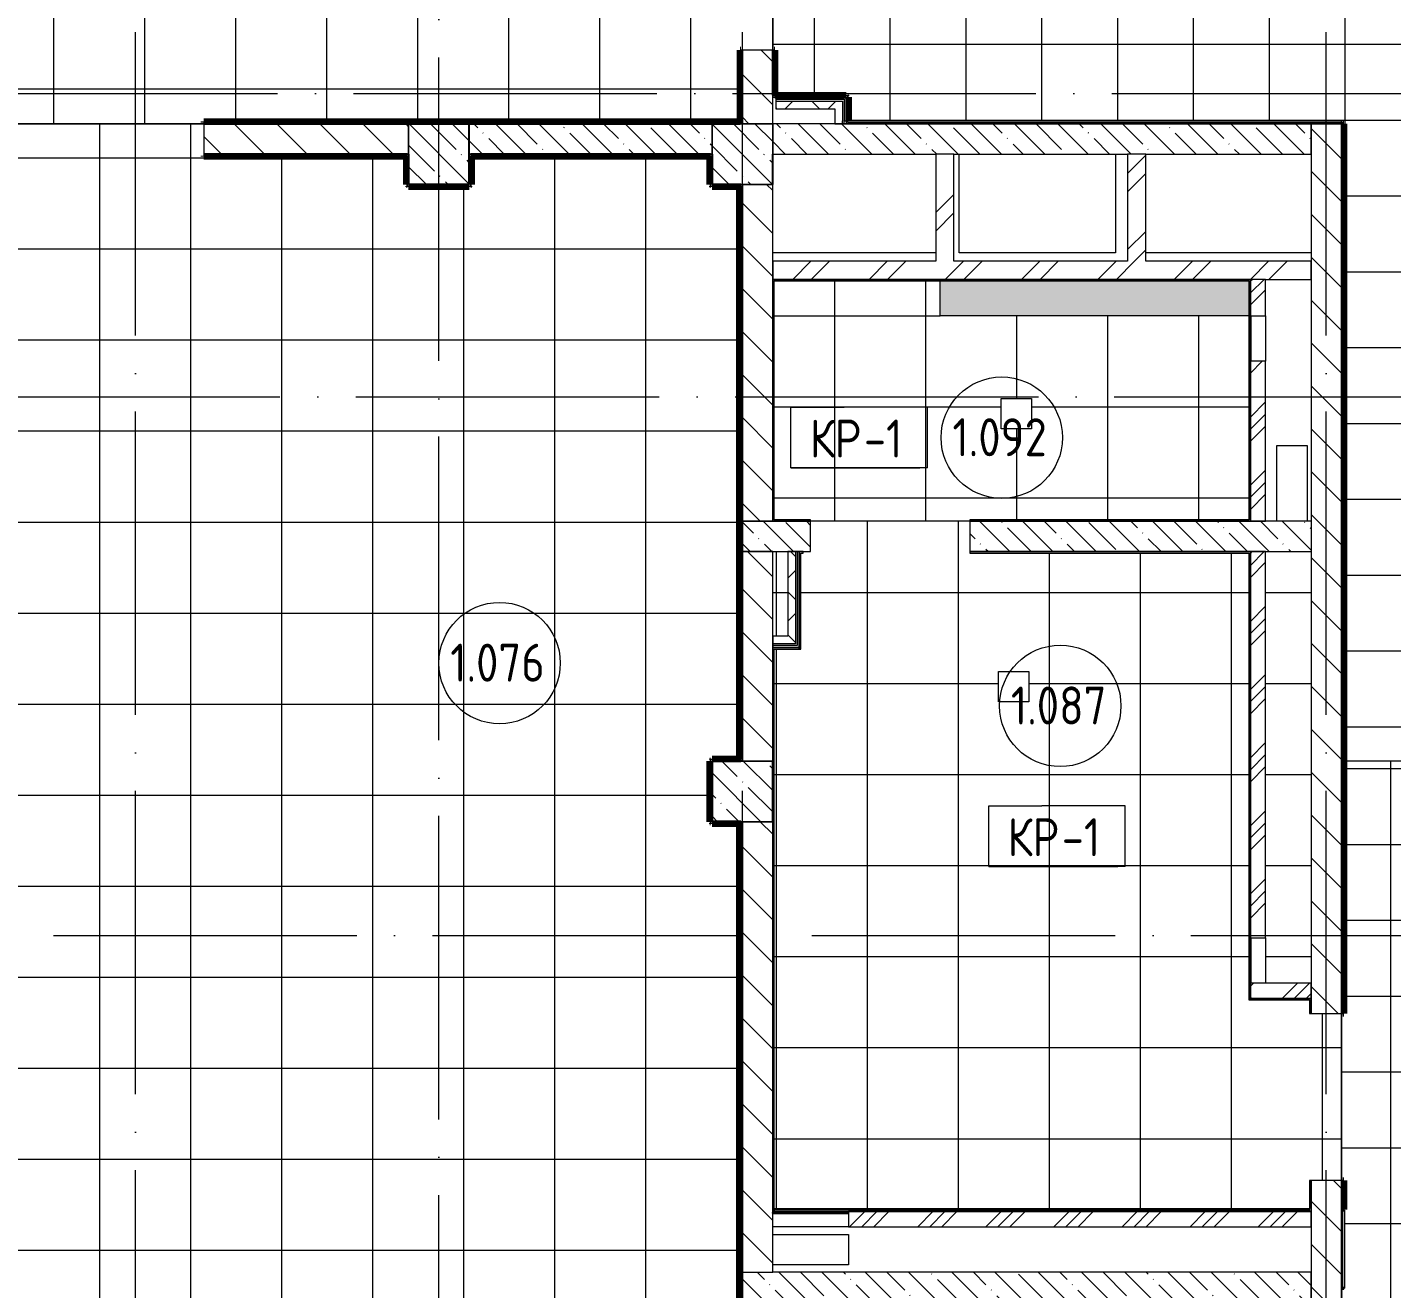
# Model space of a CAD drawing. Header units: millimetres. Extents: x -4370 to 196781, y -4577 to 61202.
# Drawn here: x 131785 to 140781, y 37646 to 45961 of the extents above; entities that cross this region are included whole.
import ezdxf

# ---------------------------------------------------------------- set-up
doc = ezdxf.new("R2010")
doc.units = ezdxf.units.MM
doc.linetypes.add('ADSK_Линия сетки', pattern=[2500, 2000, -250, 0, -250])
for name, color, linetype, lineweight in [('A-AREA-____-IDEN', 2, 'Continuous', 20), ('A-FLOR-____-IDEN', 11, 'Continuous', 20), ('A-FLOR-____-OTLN', 192, 'Continuous', 9), ('A-FLOR-____-PATT', 8, 'Continuous', 9), ('A-GENM-____-MCUT', 13, 'Continuous', 9), ('A-GENM-____-OTLN', 13, 'Continuous', 9), ('A-WALL-____-MCUT', 113, 'Continuous', 9), ('A-WALL-____-PATT', 111, 'Continuous', 9), ('A-WALL-FNSH-MCUT', 113, 'Continuous', 9), ('I-WALL-____-OTLN', 2, 'Continuous', 9), ('S-COLS-____-MCUT', 52, 'Continuous', 9), ('S-COLS-____-OTLN', 52, 'Continuous', 9), ('S-GRID-____-OTLN', 1, 'Continuous', 9)]:
    doc.layers.add(name, color=color, linetype=linetype, lineweight=lineweight)
doc.styles.add('GOST Common_1', font='GOST_Common.ttf', dxfattribs={"width": 0.9, "height": 250})
pattern_1 = [(45, (0, 0), (-224.5064, 224.5064), []), (45, (79.38, 0), (0, 449.0128), []), (45, (-79.38, 0), (0, 449.0128), [])]
pattern_2 = [(45, (0, 0), (-251.4472, 251.4472), []), (45, (0, 381), (-251.4472, 251.4472), [])]
pattern_3 = [(135, (0, 0), (-141.42136, -141.42136), [])]
pattern_4 = [(135, (0, 0), (-142.5612, -142.5612), []), (135, (142.56, 0), (-142.5612, -142.5612), [252.016, -50.403, 3.353, -47.05])]
pattern_5 = [(45, (0, 0), (-141.42136, 141.42136), []), (135, (0, 0), (-141.42136, -141.42136), [])]

# ---------------------------------------------------------------- blocks, each defined once
blk = doc.blocks.new('ASML_АР_Отделка Люка - ВО Отделка люков_Грунтовка 0_Шпатлевка 0_Окраска 0_0-42467640-О_АИ_ПП_0_000_Целиком')
at = {"layer": 'A-GENM-____-MCUT', "color": 130, "lineweight": 25}
for p, q in [((150, 3), (-150, 3)), ((-150, 3), (-150, 0)), ((150, 0), (150, 3)), ((-150, 0), (150, 0))]:
    blk.add_line(p, q, dxfattribs=at)
blk = doc.blocks.new('ASML_АР_Отделка Люка - ВО Отделка люков_Грунтовка 0_Шпатлевка 0_Окраска 0_0-42722003-О_АИ_ПП_0_000_Целиком')
at = {"layer": 'A-GENM-____-MCUT', "color": 130, "lineweight": 25}
for p, q in [((250, 3), (-250, 3)), ((-250, 3), (-250, 0)), ((250, 0), (250, 3)), ((-250, 0), (250, 0))]:
    blk.add_line(p, q, dxfattribs=at)
blk = doc.blocks.new('0083_СОШ675_АР_R22_rvt-1-О_АИ_ПП_0_000_Целиком')
at = {"layer": 'A-FLOR-____-PATT', "lineweight": 5}
blk.add_hatch(color=221, dxfattribs=at).paths.add_polyline_path([(139840, 44060), (139840, 44290), (137805, 44290), (137805, 44060), (139610, 44060)])
at = {"layer": 'A-WALL-____-PATT', "lineweight": 5}
h = blk.add_hatch(dxfattribs=at)
h.set_pattern_fill('FP_4', color=10, style=0, pattern_type=2)
h.set_pattern_definition(pattern_3)
h.paths.add_polyline_path([(136700, 42705), (136700, 44925), (136500, 44925), (136500, 42705)])
h.paths.add_polyline_path([(136500, 45325), (136700, 45325), (136700, 45810), (136500, 45810), (136500, 45559.5)])
h.paths.add_polyline_path([(136500, 48010), (136700, 48010), (136700, 49895), (136500, 49895), (136500, 49024.6)])
h = blk.add_hatch(dxfattribs=at)
h.set_pattern_fill('FP_56', color=252, style=0, pattern_type=2)
h.set_pattern_definition(pattern_5)
h.paths.add_polyline_path([(137109.9, 45425), (137159.9, 45425), (137159.9, 45475), (136720, 45475), (136720, 45425), (137051.9, 45425)])
h = blk.add_hatch(dxfattribs=at)
h.set_pattern_fill('FP_4', color=10, style=0, pattern_type=2)
h.set_pattern_definition(pattern_3)
h.paths.add_polyline_path([(132950, 45125), (134300, 45125), (134300, 45325), (132950, 45325)])
h = blk.add_hatch(dxfattribs=at)
h.set_pattern_fill('FP_3', color=10, style=0, pattern_type=2)
h.set_pattern_definition(pattern_4)
h.paths.add_polyline_path([(140250, 45125), (140250, 45325), (136700, 45325), (136700, 45125), (139846.2, 45125)])
h.paths.add_polyline_path([(134700, 45125), (136300, 45125), (136300, 45325), (134700, 45325)])
h = blk.add_hatch(dxfattribs=at)
h.set_pattern_fill('FP_4', color=10, style=0, pattern_type=2)
h.set_pattern_definition(pattern_3)
h.paths.add_polyline_path([(140250, 33325), (140450, 33325), (140450, 34432), (140250, 34432), (140250, 34009.1)])
h.paths.add_polyline_path([(140250, 35532), (140450, 35532), (140450, 38360), (140250, 38360), (140250, 36319.2)])
h.paths.add_polyline_path([(140250, 39460), (140450, 39460), (140450, 45325), (140250, 45325), (140250, 40939.3)])
h = blk.add_hatch(dxfattribs=at)
h.set_pattern_fill('FP_7', color=10, style=0, pattern_type=2)
h.set_pattern_definition(pattern_2)
h.paths.add_polyline_path([(137895, 44420), (137895, 45125), (137775, 45125), (137775, 44420)])
h = blk.add_hatch(dxfattribs=at)
h.set_pattern_fill('FP_7', color=10, style=0, pattern_type=2)
h.set_pattern_definition(pattern_2)
h.paths.add_polyline_path([(139160, 44420), (139160, 45125), (139040, 45125), (139040, 44420)])
h = blk.add_hatch(dxfattribs=at)
h.set_pattern_fill('FP_7', color=10, style=0, pattern_type=2)
h.set_pattern_definition(pattern_2)
h.paths.add_polyline_path([(139950, 44300), (140250, 44300), (140250, 44420), (136700, 44420), (136700, 44300), (139850, 44300)])
h = blk.add_hatch(dxfattribs=at)
h.set_pattern_fill('FP_8', color=10, style=0, pattern_type=2)
h.set_pattern_definition(pattern_1)
h.paths.add_polyline_path([(139950, 42705), (139950, 43760), (139850, 43760), (139850, 42705)])
h.paths.add_polyline_path([(139853, 44060), (139950, 44060), (139950, 44300), (139850, 44300), (139850, 44060)])
h = blk.add_hatch(dxfattribs=at)
h.set_pattern_fill('FP_3', color=10, style=0, pattern_type=2)
h.set_pattern_definition(pattern_4)
h.paths.add_polyline_path([(140252, 42505), (140252, 42705), (138000, 42705), (138000, 42505), (139846.2, 42505)])
h.paths.add_polyline_path([(136950, 42505), (136950, 42705), (136500, 42705), (136500, 42505)])
h = blk.add_hatch(dxfattribs=at)
h.set_pattern_fill('FP_4', color=10, style=0, pattern_type=2)
h.set_pattern_definition(pattern_3)
h.paths.add_polyline_path([(136700, 37755.2), (136700, 40725), (136500, 40725), (136500, 37755.2), (136699, 37755.2)])
h.paths.add_polyline_path([(136500, 41125), (136700, 41125), (136700, 42505), (136500, 42505), (136500, 42094.4)])
h = blk.add_hatch(dxfattribs=at)
h.set_pattern_fill('FP_56', color=252, style=0, pattern_type=2)
h.set_pattern_definition(pattern_5)
h.paths.add_polyline_path([(136850, 41897.9), (136850, 42505), (136800, 42505), (136800, 41897.9)])
h = blk.add_hatch(dxfattribs=at)
h.set_pattern_fill('FP_8', color=10, style=0, pattern_type=2)
h.set_pattern_definition(pattern_1)
h.paths.add_polyline_path([(139950, 39960), (139950, 42505), (139850, 42505), (139850, 39960), (139853, 39960)])
h = blk.add_hatch(dxfattribs=at)
h.set_pattern_fill('FP_56', color=252, style=0, pattern_type=2)
h.set_pattern_definition(pattern_5)
h.paths.add_polyline_path([(136800, 41897.9), (136800, 41947.9), (136700, 41947.9), (136700, 41897.9), (136741.5, 41897.9)])
h = blk.add_hatch(dxfattribs=at)
h.set_pattern_fill('FP_8', color=10, style=0, pattern_type=2)
h.set_pattern_definition(pattern_1)
h.paths.add_polyline_path([(140250, 39560), (140250, 39660), (139850, 39660), (139850, 39565), (139855, 39565), (139855, 39560)])
h = blk.add_hatch(dxfattribs=at)
h.set_pattern_fill('FP_8', color=10, style=0, pattern_type=2)
h.set_pattern_definition(pattern_1)
h.paths.add_polyline_path([(138604.3, 38055), (140250, 38055), (140250, 38155), (137199, 38155), (137199, 38055), (137362.4, 38055)])
h = blk.add_hatch(dxfattribs=at)
h.set_pattern_fill('FP_3', color=10, style=0, pattern_type=2)
h.set_pattern_definition(pattern_4)
h.paths.add_polyline_path([(140250, 37555.2), (140250, 37755.2), (136500, 37755.2), (136500, 37555.2), (138604.3, 37555.2)])
at = {"layer": 'S-COLS-____-OTLN', "lineweight": 5}
h = blk.add_hatch(dxfattribs=at)
h.set_pattern_fill('FP_3', color=256, style=0, pattern_type=2)
h.set_pattern_definition(pattern_4)
h.paths.add_polyline_path([(134300, 44925), (134700, 44925), (134700, 45325), (134300, 45325), (134300, 45125)])
h = blk.add_hatch(dxfattribs=at)
h.set_pattern_fill('FP_3', color=256, style=0, pattern_type=2)
h.set_pattern_definition(pattern_4)
h.paths.add_polyline_path([(136300, 44925), (136700, 44925), (136700, 45325), (136300, 45325), (136300, 44982)])
h = blk.add_hatch(dxfattribs=at)
h.set_pattern_fill('FP_3', color=256, style=0, pattern_type=2)
h.set_pattern_definition(pattern_4)
h.paths.add_polyline_path([(136500, 40725), (136700, 40725), (136700, 41125), (136300, 41125), (136300, 40725)])
at = {"layer": 'A-FLOR-____-OTLN', "color": 90}
for p, q in [((137930, 44475), (137930, 45125)), ((138960, 45125), (138960, 44475)), ((137775, 44475), (136700, 44475)), ((138960, 44475), (137930, 44475)), ((140250, 44475), (139160, 44475)), ((137805, 44060), (137805, 44290)), ((139840, 44060), (137805, 44060)), ((138206.9, 43513.5), (138406.9, 43513.5)), ((140024.9, 42705.1), (140024.9, 43205)), ((140024.9, 43205), (140224.9, 43205)), ((140224.9, 43205), (140224.9, 42705.1)), ((138189.8, 41715.3), (138389.8, 41715.3)), ((136700, 38004.2), (137200, 38004.2)), ((137200, 38004.2), (137200, 37804.2)), ((137200, 37804.2), (136700, 37804.2))]:
    blk.add_line(p, q, dxfattribs=at)
at = {"layer": 'A-WALL-____-MCUT', "color": 50, "lineweight": 13}
for p, q in [((136500, 45810), (136500, 45325)), ((136700, 45810), (136500, 45810)), ((136700, 45325), (136700, 45810)), ((136720, 45475), (136720, 45425)), ((136720, 45475), (137159.9, 45475)), ((137159.9, 45475), (137159.9, 45425)), ((136720, 45425), (137109.9, 45425)), ((137109.9, 45425), (137109.9, 45345)), ((137109.9, 45345), (137109.9, 45325)), ((137159.9, 45425), (137159.9, 45345)), ((137159.9, 45325), (137159.9, 45345)), ((132950, 45325), (134300, 45325)), ((132950, 45325), (132950, 45125)), ((134300, 45325), (132950, 45325)), ((136300, 45325), (134700, 45325)), ((134700, 45325), (134700, 45125)), ((140250, 45325), (136700, 45325)), ((137109.9, 45325), (137159.9, 45325)), ((140250, 45125), (140250, 45325)), ((140450, 45325), (140250, 45325)), ((140250, 45325), (140250, 39460)), ((140450, 39460), (140450, 45325)), ((132950, 45125), (134300, 45125)), ((134700, 45125), (136300, 45125)), ((136700, 45125), (137775, 45125)), ((137775, 45125), (137775, 44420)), ((137895, 45125), (139040, 45125)), ((137895, 44420), (137895, 45125)), ((139040, 45125), (139040, 44420)), ((139160, 45125), (140250, 45125)), ((139160, 44420), (139160, 45125)), ((136500, 44925), (136500, 42705)), ((136700, 42705), (136700, 44925)), ((137775, 44420), (136700, 44420)), ((136700, 44420), (136700, 44300)), ((139040, 44420), (137895, 44420)), ((140250, 44420), (139160, 44420)), ((140250, 44300), (140250, 44420)), ((136700, 44300), (139850, 44300)), ((139850, 44300), (139850, 44060)), ((139950, 44300), (140250, 44300)), ((139950, 44060), (139950, 44300)), ((139853, 44060), (139950, 44060)), ((139850, 43760), (139850, 42705)), ((139950, 43760), (139853, 43760)), ((139950, 42705), (139950, 43760)), ((136500, 42705), (136700, 42705)), ((136950, 42705), (136500, 42705)), ((136500, 42705), (136500, 42505)), ((136950, 42505), (136950, 42705)), ((140252, 42705), (138000, 42705)), ((138000, 42705), (138000, 42505)), ((139850, 42705), (139950, 42705)), ((140252, 42505), (140252, 42705)), ((136500, 42505), (136500, 41125)), ((136700, 42505), (136500, 42505)), ((136500, 42505), (136950, 42505)), ((136700, 41125), (136700, 42505)), ((136850, 42505), (136800, 42505)), ((136800, 42505), (136800, 41947.9)), ((136850, 42505), (136850, 41897.9)), ((138000, 42505), (140252, 42505)), ((139950, 42505), (139850, 42505)), ((139850, 42505), (139850, 39960)), ((139950, 39960), (139950, 42505)), ((136800, 41947.9), (136700, 41947.9)), ((136700, 41947.9), (136700, 41897.9)), ((136800, 41897.9), (136700, 41897.9)), ((136850, 41897.9), (136800, 41897.9)), ((136500, 40725), (136500, 37755.2)), ((136700, 38148), (136700, 40725)), ((139853, 39960), (139950, 39960)), ((139850, 39660), (139850, 39565)), ((140250, 39660), (139853, 39660)), ((140250, 39560), (140250, 39660)), ((139855, 39560), (140250, 39560)), ((140250, 39460), (140450, 39460)), ((140450, 38360), (140250, 38360)), ((140250, 38360), (140250, 35532)), ((140450, 35532), (140450, 38360)), ((136700, 37755.2), (136700, 38145)), ((140250, 38155), (137199, 38155)), ((137199, 38155), (137199, 38148)), ((137199, 38145), (137199, 38055)), ((140250, 38055), (140250, 38155)), ((137199, 38055), (140250, 38055)), ((136500, 37755.2), (136500, 37555.2)), ((140250, 37755.2), (136700, 37755.2)), ((140250, 37555.2), (140250, 37755.2))]:
    blk.add_line(p, q, dxfattribs=at)
at = {"layer": 'A-WALL-____-MCUT', "color": 10, "lineweight": 5}
for p, q in [((136720, 45487.5), (137172.4, 45487.5)), ((137172.4, 45487.5), (137172.4, 45475)), ((137172.4, 45475), (137172.4, 45425)), ((137172.4, 45425), (137172.4, 45345)), ((137172.4, 45345), (137184.9, 45345)), ((137172.4, 45325), (137172.4, 45345)), ((134300, 45125), (134300, 45325)), ((136300, 45125), (136300, 45325)), ((136500, 45325), (136700, 45325)), ((136700, 45325), (136700, 45125)), ((137895, 45125), (137775, 45125)), ((139160, 45125), (139040, 45125)), ((136700, 44925), (136500, 44925)), ((139950, 44300), (139850, 44300)), ((136862.5, 42505), (136862.5, 41885.4)), ((136800, 41885.4), (136700, 41885.4)), ((136850, 41885.4), (136800, 41885.4)), ((136862.5, 41885.4), (136850, 41885.4)), ((136500, 41125), (136700, 41125)), ((136700, 40725), (136500, 40725)), ((136500, 37755.2), (136700, 37755.2))]:
    blk.add_line(p, q, dxfattribs=at)
at = {"layer": 'A-WALL-FNSH-MCUT', "color": 90}
for p, q in [((137184.9, 45500), (136720, 45500)), ((136720, 45500), (136720, 45487.5)), ((136720, 45487.5), (136720, 45475)), ((137184.9, 45487.5), (137184.9, 45500)), ((137184.9, 45475), (137184.9, 45487.5)), ((137184.9, 45425), (137184.9, 45475)), ((137184.9, 45345), (137184.9, 45425)), ((140450, 45345), (137184.9, 45345)), ((140450, 45325), (140450, 45345)), ((136480, 45335), (132950, 45335)), ((132950, 45335), (132950, 45325)), ((134300, 45325), (136480, 45325)), ((136480, 45325), (136480, 45335)), ((137159.9, 45325), (137172.4, 45325)), ((137172.4, 45325), (140450, 45325)), ((136862.5, 42505), (136850, 42505)), ((136875, 42505), (136862.5, 42505)), ((136875, 41877.9), (136875, 42505)), ((136700, 41897.9), (136700, 41885.4)), ((136700, 41885.4), (136700, 41872.9)), ((136700, 41872.9), (136800, 41872.9)), ((136800, 41872.9), (136850, 41872.9)), ((136850, 41872.9), (136862.5, 41872.9)), ((136862.5, 41872.9), (136870, 41872.9))]:
    blk.add_line(p, q, dxfattribs=at)
at = {"layer": 'I-WALL-____-OTLN', "color": 90}
for p, q in [((139950, 44060), (139950, 43760)), ((139950, 39960), (139950, 39660)), ((136700, 38155), (137199, 38155)), ((137199, 38055), (136700, 38055))]:
    blk.add_line(p, q, dxfattribs=at)
at = {"layer": 'S-COLS-____-MCUT', "color": 130, "lineweight": 25}
for p, q in [((134700, 45325), (134300, 45325)), ((134700, 44925), (134700, 45325)), ((136500, 45325), (136300, 45325)), ((134300, 45125), (134300, 44925)), ((136300, 45125), (136300, 44925)), ((136700, 44925), (136700, 45125)), ((134300, 44925), (134700, 44925)), ((136300, 44925), (136500, 44925)), ((136500, 41125), (136300, 41125)), ((136300, 41125), (136300, 40725)), ((136700, 40725), (136700, 41125)), ((136300, 40725), (136500, 40725))]:
    blk.add_line(p, q, dxfattribs=at)
at = {"layer": 'S-COLS-____-OTLN', "color": 90}
for p, q in [((134300, 45325), (134300, 45125)), ((136300, 45325), (136300, 45125)), ((136700, 45325), (136500, 45325)), ((136700, 45125), (136700, 45325)), ((136500, 44925), (136700, 44925)), ((136700, 41125), (136500, 41125)), ((136500, 40725), (136700, 40725))]:
    blk.add_line(p, q, dxfattribs=at)
at = {"layer": 'A-GENM-____-OTLN', "color": 90, "lineweight": 9, "rotation": 90}
for p in [(139853, 43910), (139853, 39810)]:
    blk.add_blockref('ASML_АР_Отделка Люка - ВО Отделка люков_Грунтовка 0_Шпатлевка 0_Окраска 0_0-42467640-О_АИ_ПП_0_000_Целиком', p, dxfattribs=at)
at = {"layer": 'A-GENM-____-OTLN', "color": 90, "lineweight": 9}
blk.add_blockref('ASML_АР_Отделка Люка - ВО Отделка люков_Грунтовка 0_Шпатлевка 0_Окраска 0_0-42722003-О_АИ_ПП_0_000_Целиком', (136949, 38145), dxfattribs=at)
blk = doc.blocks.new('BSC_Колонна _Прямоугольная - ПР-1_Профиль торцевой для плитки-3454341-О_АИ_ПП_0_000_Целиком')
at = {"layer": 'S-COLS-____-MCUT'}
for p, q in [((5, 5), (-5, 5)), ((-5, 5), (-5, -5)), ((5, -5), (5, 5)), ((-5, -5), (5, -5))]:
    blk.add_line(p, q, dxfattribs=at)
blk = doc.blocks.new('ADSK_Марка_Перекрытие - Типоразмер_ADSK_Марка-158127-О_АИ_ПП_0_000_Целиком')
at = {"layer": 'A-FLOR-____-IDEN'}
for p, q in [((-4.5, 4), (-1, 4)), ((-4.5, 0), (-4.5, 4)), ((4.5, 4), (-1, 4)), ((4.5, 0), (4.5, 4)), ((4.5, 0), (-4.5, 0)), ((-4.5, 0), (4, 0))]:
    blk.add_line(p, q, dxfattribs=at)
blk = doc.blocks.new('ADSK_Марка_Помещение_ОдноЗначение - Номер-159740-О_АИ_ПП_0_000_Целиком')
at = {"layer": 'A-AREA-____-IDEN'}
blk.add_circle((0, 0), 4, dxfattribs=at)

msp = doc.modelspace()

# ---------------------------------------------------------------- hatches: boundary and pattern name
at = {"layer": 'A-FLOR-____-PATT'}
h = msp.add_hatch(dxfattribs=at)
h.set_pattern_fill('FP_151', color=256, style=0, pattern_type=2)
h.set_pattern_definition([(270, (133975, 56850), (500, 3e-14), []), (0, (133975, 56850), (0, 500), [])])
h.paths.add_polyline_path([(144813.799338, 41125), (145034.978078, 41125), (145034.978078, 45574.999414), (145049.978078, 45574.999414), (145049.978078, 46824.999414), (145034.978078, 46824.999414), (145034.978078, 49924.999414), (145049.978078, 49924.999414), (145049.978078, 52424.999414), (145034.978078, 52424.999414), (145034.978078, 58387.499731), (144664.964403, 58387.499731), (144664.964403, 58392.499731), (144654.964403, 58392.499731), (144654.964403, 58399.499145), (144649.964403, 58399.499145), (144649.964403, 58760.000586), (140872.293949, 58760.000586), (140872.293949, 58402.499731), (140867.293949, 58402.499145), (140867.270008, 58392.499731), (140857.293949, 58392.499731), (140856.354501, 58387.499731), (140463.978078, 58387.499731), (140463.978078, 51875.000586), (140448.978078, 51875.000586), (140448.978078, 51883.246546), (140248.978078, 51883.246546), (140250, 50245.000586), (140450, 50244.535268), (140450, 50235.000586), (140463.978078, 50235.000586), (140463.978078, 48485.5), (140458.978078, 48484.770809), (140458.978078, 48475.5), (140448.978078, 48475.5), (140447.907499, 48470.5), (138980, 48470.5), (138980, 48485.5), (138310, 48485.5), (138310, 48470.5), (137800, 48470.5), (137800, 48485.5), (137130, 48485.5), (137130, 48470.5), (136714.978078, 48470.5), (136714.978078, 48009.999414), (136700, 48009.999414), (136700, 45809.999414), (136714.978078, 45809.999414), (136714.978078, 45515.000586), (137184.877511, 45515.000586), (137184.877511, 45510.000586), (137194.877511, 45510.000586), (137194.877511, 45500.000586), (137199.877511, 45500.000586), (137199.877511, 45344.968424), (140450, 45344.968424), (140450, 45334.96901), (140460, 45334.96901), (140460, 45324.96901), (140465, 45324.876559), (140465, 41125), (143571.901308, 41125)])
h.paths.add_polyline_path([(144652.026724, 58760.000586), (144654.964403, 58760.000586), (144654.964403, 58765.000586), (144652.026724, 58765.000586)])
h = msp.add_hatch(dxfattribs=at)
h.set_pattern_fill('FP_139', color=256, style=0, pattern_type=2)
h.set_pattern_definition([(90, (122360, 37155), (-600, 4e-14), []), (180, (122360, 37155), (-7e-14, -600), [])])
h.paths.add_polyline_path([(123701.532826, 24349.999414), (136485, 24350.000586), (136485, 24850.000586), (136500, 24850.000586), (136500, 24859.999414), (136700, 24859.999414), (136700, 27059.999414), (136500, 27059.999414), (136500, 27050.000586), (136485, 27050.99042), (136485, 28110.000586), (136299.978078, 28110.000586), (136299.978078, 28125), (135049.978078, 28125), (135049.978078, 28110.000586), (132950, 28110.000586), (132950, 28125), (130960, 28125), (130960, 28110.000586), (125085, 28110.000586), (125085, 27805.000984), (125080, 27804.349189), (125080, 27795.00157), (125070, 27795.00157), (125070, 27790.00157), (124330, 27790.00157), (124330, 27795.00157), (124320, 27795.000984), (124320, 27805.000984), (124315, 27805.85356), (124315, 28110.00157), (124049.978078, 28110.00157), (124049.978078, 28115.00157), (124039.978078, 28115.00157), (124039.978078, 28125.000984), (120145.5, 28125.000984), (120145.5, 28115.00157), (118690, 28115.00157), (118690, 34860.000586), (118320, 34860.000586), (118320, 34865.000586), (118310, 34865.000586), (118310, 34875), (118300, 34875), (118300, 36475), (118310, 36475.000586), (118310, 36485.000586), (118320, 36485.000586), (118320, 36490.000586), (118690, 36490.000586), (118690, 43524.999414), (118700, 43524.999414), (118699.978078, 44624.999414), (118690, 44624.999414), (118690.939069, 45335), (120047.499009, 45335), (120047.499009, 45325), (124030, 45324.999414), (124030, 45334.968424), (124045, 45334.96901), (124045, 45339.96901), (130949.978078, 45339.96901), (130949.978078, 45324.999414), (132949.978078, 45324.999414), (132949.978078, 45339.96901), (136485, 45340.004013), (136485, 45809.999414), (136699.978078, 45809.999414), (136699.978078, 48009.999414), (136485, 48009.999414), (136485, 48583.136009), (136480, 48583.136009), (136480, 49030.001172), (136059.997172, 49030.001172), (136059.997172, 49035.001172), (134324.978078, 49035.001172), (134324.978078, 49050.000586), (133224.978078, 49050.000586), (133224.978078, 49035.001172), (131950, 49035.001172), (131950, 49050.000586), (130850, 49050.000586), (130850, 49035.001172), (129820, 49035.001172), (129819.973332, 49250.000586), (128720, 49250.000586), (128720, 49035.001172), (115339.978078, 49035.001172), (115339.978078, 47039.5), (115125, 47039.5), (115125, 45939.5), (115339.978078, 45939.5), (115339.978078, 45525), (115334.978078, 45524.408705), (115334.978078, 45515), (115324.978078, 45515), (115324.978078, 45510), (114265.000586, 45510), (114265.000586, 45324.999414), (114260.000586, 45324.999414), (114260.000586, 45315.000586), (114250.000586, 45315.000586), (114249.978078, 45310.000586), (113849.978078, 45310.000586), (113849.978078, 43335.193215), (115335, 43335.193215), (115334.01456, 39765.02363), (113849.978078, 39765.02363), (113850.899223, 35984.940919), (114259.978078, 35984.940919), (114259.978078, 35565), (114060.000586, 35565), (114060.000586, 32734.968424), (114259.978078, 32734.968424), (114259.978078, 32315), (114060.000586, 32315), (114060.000586, 28535), (114259.978664, 28534.382301), (114259.978664, 28115), (114060.000586, 28115), (114060.000586, 24375), (114585, 24375), (114585, 24350), (116575, 24349.999414), (116575, 24375), (118699.978078, 24375), (118699.978078, 24435.000398), (118799.978078, 24435.000398), (118799.978078, 24375), (121200, 24375), (121200, 24360), (121215, 24360), (121215, 24350), (121217.736766, 24349.999414)])
h.paths.add_polyline_path([(118700, 28035.000398), (118699.978078, 28035.000398), (118700, 28105.000984), (118799.978078, 28105.000984), (118799.978078, 28035.000398), (118705, 28035.000398)])
h.paths.add_polyline_path([(113373.815688, 35984.940919), (113799.978078, 35984.940919), (113798.859805, 39765.02363), (112925.000848, 39765.02363), (112924.950825, 39975.023044), (111824.978078, 39975.023044), (111824.978078, 39765.02363), (111475, 39765.02363), (111474.992967, 39975.023044), (110375, 39975.023044), (110375, 39780.02363), (110425, 39780.02363), (110425, 39765.02363), (109080.000848, 39765.02363), (109080.000848, 39494.940333), (108870.000848, 39494.940333), (108870.000848, 36794.940333), (109130.000848, 36794.940333), (109130.000848, 36804.940919), (110600.000586, 36804.940919), (110600.000586, 35984.940919), (113341.034602, 35984.940919)])
h.paths.add_polyline_path([(113766.348585, 43335.193215), (113799.978078, 43335.193215), (113799.978078, 45310.000586), (113400.000586, 45310.000586), (113399.978078, 45315.000586), (113390.000586, 45315.000586), (113390.000586, 45325.000586), (113385.000586, 45324.999414), (113385.000586, 45510.000586), (112075, 45509.810247), (112075, 45245.037726), (112065, 45245.037726), (112065, 43545.037726), (112075, 43545.037726), (112075, 43335.193215), (112524.450555, 43335.193215)])
h = msp.add_hatch(dxfattribs=at)
h.set_pattern_fill('FP_135', color=256, style=0, pattern_type=2)
h.set_pattern_definition([(0, (133462.5, 36700), (0, 600), []), (90, (133462.5, 36700), (-600, 4e-14), [])])
h.paths.add_polyline_path([(131152.921007, 28125.000398), (132950, 28125.000586), (132950.886022, 28340.00157), (133450, 28340.00157), (133450, 37045), (133455, 37045.000586), (133455, 37055.000586), (133465, 37055.000586), (133465.025847, 37060.000586), (136484.978078, 37060.000586), (136484.978078, 40710.000586), (136299.978078, 40710.000586), (136299.978078, 40715.000586), (136289.978078, 40715.000586), (136289.978078, 40725.000586), (136284.978078, 40725), (136284.978078, 41125), (136289.978078, 41125.000586), (136289.978078, 41135.000586), (136299.978078, 41135.000586), (136299.978078, 41140.000586), (136485, 41140.000586), (136485, 44910.000586), (136299.978078, 44910.000586), (136299.978078, 44915.000586), (136289.978078, 44915.000586), (136289.978078, 44925), (136284.978078, 44925), (136284.978078, 45110.000586), (134714.978078, 45110.000586), (134714.978078, 44925.000586), (134709.978078, 44925), (134709.978078, 44915.000586), (134699.978078, 44915.000586), (134699.978078, 44910.000586), (134299.978078, 44910.000586), (134299.978078, 44915.000586), (134289.978078, 44915.000586), (134289.978078, 44925.000586), (134284.978078, 44925), (134284.978078, 45110.000586), (132949.978078, 45110.000586), (132949.839952, 45324.968424), (130949.978078, 45324.968424), (130949.978078, 45125.000586), (130959.978078, 45125.000586), (130959.978078, 45060.000586), (130964.978078, 45060.000586), (130964.978078, 44625.000586), (130959.978078, 44625), (130959.978078, 44615.000586), (130949.978078, 44615.000586), (130949.42908, 44610.000586), (130684.978078, 44610.000586), (130684.978078, 36990.000586), (130949.978078, 36990.000586), (130949.978078, 36985.000586), (130959.978078, 36985.000586), (130959.978078, 36975.000586), (130964.978078, 36975), (130964.978078, 36475), (130959.978078, 36475), (130959.978078, 36465.000586), (130949.978078, 36465.000586), (130949.978078, 36460.000586), (130684.978078, 36460.000586), (130684.978078, 28840.000586), (130949.978078, 28840.000586), (130949.978078, 28835.000586), (130959.978078, 28835.000586), (130959.978078, 28825.000586), (130964.978078, 28825), (130964.978078, 28332.50157), (130960, 28332.50157), (130960, 28325.000984), (130949.978078, 28325.000984), (130950, 28125.00259), (130960, 28125.000586)])
h.paths.add_polyline_path([(133585, 37045), (133584.996508, 37045.000586), (133465, 37045)])
h = msp.add_hatch(dxfattribs=at)
h.set_pattern_fill('FP_168', color=256, style=0, pattern_type=2)
h.set_pattern_definition([(90, (138310, 43460.06), (-600, 4e-14), []), (180, (138310, 43460.06), (-7e-14, -600), [])])
h.paths.add_polyline_path([(137362.411157, 42705.061425), (138000, 42705.061425), (138000, 42715.001172), (139840, 42715.001172), (139840, 44060), (137804.973138, 44060), (137804.973138, 44290), (136710, 44290), (136710, 42715.001172), (136950, 42715.001172), (136950, 42705.061425)])
h.paths.add_polyline_path([(138406.888926, 43313.537285), (138206.888926, 43313.537285), (138206.888926, 43513.537285), (138406.888926, 43513.537285)])
h = msp.add_hatch(dxfattribs=at)
h.set_pattern_fill('FP_166', color=256, style=0, pattern_type=2)
h.set_pattern_definition([(0, (138525, 39835.06), (0, 600), []), (90, (138525, 39835.06), (-600, 4e-14), [])])
h.paths.add_polyline_path([(138000, 42705.001172), (137999.892157, 42705.000586), (137362.411157, 42705.000586)])
h.paths.add_polyline_path([(136720, 38175.151496), (140240, 38175.151496), (140240, 38359.99902), (140450, 38359.99902), (140450, 39459.99902), (140240, 39459.99902), (140240, 39549.999606), (139840, 39549.999606), (139840, 42495.001172), (138000, 42495.001172), (138000, 42705.061425), (136950, 42705.001172), (136950, 42505.000586), (136900, 42505.000586), (136900, 42495.001172), (136885, 42495.001172), (136885, 41862.869184), (136710, 41862.869184), (136710.027552, 38175.151496)])
h.paths.add_polyline_path([(139950, 39659.99902), (140250, 39659.99902), (140250, 42505.000586), (139950, 42505.000586), (139950, 39959.99902)])
h.paths.add_polyline_path([(138389.782049, 41515.336508), (138189.782049, 41515.336508), (138189.782049, 41715.336508), (138389.782049, 41715.336508)])
h.paths.add_polyline_path([(136710, 41947.868598), (136800, 41947.868598), (136800, 42505.000586), (136700, 42505.000586), (136700, 41947.868598)])
h.paths.add_polyline_path([(140250, 42705.000586), (140250, 42705.061425), (139950, 42705.000586)])
h = msp.add_hatch(dxfattribs=at)
h.set_pattern_fill('FP_140', color=256, style=0, pattern_type=2)
h.set_pattern_definition([(270, (140775, 20575), (500, 3e-14), []), (0, (140775, 20575), (0, 500), [])])
h.paths.add_polyline_path([(144650.226546, 40.000586), (144650.226546, 362.50058), (144655.226546, 362.501166), (144655.226546, 372.501166), (144665.226546, 372.501166), (144665.226546, 377.501166), (145034.978078, 377.501166), (145034.978078, 774.999414), (145049.978078, 774.999414), (145049.978078, 3274.999414), (145034.978078, 3274.999414), (145034.978078, 9325), (145049.978078, 9325.032882), (145049.978078, 11825), (145034.978078, 11825), (145034.978078, 18345), (145049.978078, 18345), (145049.978078, 20845), (145034.978078, 20845), (145034.978078, 27299.999414), (145049.978078, 27299.999414), (145049.812834, 29799.999414), (145034.978078, 29800.993984), (145034.978078, 36649.999414), (145049.978078, 36649.999414), (145049.978078, 39149.999414), (145034.978078, 39149.999414), (145034.978078, 41125), (140465, 41125), (140465, 39459.99902), (140450, 39459.99902), (140450, 38359.99902), (140465, 38359.99902), (140465, 38164), (140470, 38164), (140470, 37649), (140465, 37649), (140465, 35531.999414), (140450, 35531.999414), (140450, 34431.999414), (140465, 34431.999414), (140465, 31934.999414), (140450, 31934.999414), (140450, 30434.999414), (140465, 30434.999414), (140465, 27405.000586), (140460, 27405), (140460, 27395.000586), (140450, 27395.000586), (140449.999881, 27390.000586), (136890, 27390.000586), (136890, 27090.11992), (136715, 27090.11992), (136715, 27059.999414), (136700, 27059.999414), (136700, 24859.999414), (136715, 24859.999414), (136715, 24655.000586), (136960, 24655.000586), (136960.014653, 24640), (137630, 24640.000586), (137630, 24655.000586), (140450, 24655.000586), (140450, 24650.000586), (140460, 24650.000586), (140460, 24640.000586), (140465, 24640), (140465, 23214.166393), (140450, 23215.002907), (140449.826513, 23214.166393), (140249.978078, 23214.166393), (140249.978078, 22115), (140449.978078, 22114.166393), (140450, 17325), (140465, 17325), (140465, 13483.813123), (140470, 13483.813123), (140470, 12973.813123), (140475, 12973.813123), (140475, 12963.813123), (140465, 12963.813123), (140465, 12785.000586), (136940, 12785.000586), (136940, 12472.869184), (136935, 12472.869184), (136935, 12462.869184), (136925, 12462.869184), (136925, 12457.869184), (136715, 12457.869184), (136715, 10440.001172), (140449.999862, 10440.001172), (140449.999815, 10445.000586), (140460, 10445.000586), (140460, 10435.001172), (140470, 10433.935178), (140470, 8749.999414), (140250, 8749.740574), (140250, 7109.999414), (140470, 7109.999414), (140470, 377.501166), (140857.251532, 377.501166), (140857.251532, 372.501166), (140867.251532, 372.501166), (140867.251532, 362.501166), (140872.251532, 362.50058), (140872.251532, 40.000586), (144509.5, 40.000586)])
h.paths.add_polyline_path([(136700, 10433.935178), (136710, 10435.001172), (136708.934006, 12463.935178), (136700, 12462.869184), (136700, 12345.2), (136499.978078, 12345.2), (136499.978078, 11510.000293), (136510, 11510.000293), (136510, 11460.000293), (136499.978078, 11460.000293), (136499.978078, 10475.000293), (136510, 10475.000293), (136510, 10440.001172), (136645, 10440.001172), (136645, 10433.935178)])
h.paths.add_polyline_path([(140460, 18425), (140450, 18425), (140450, 20013.999393), (140465, 20013.999393), (140465, 18425)])
h.paths.add_polyline_path([(140465, 21113.999393), (140450, 21113.999393), (140450, 22114.166393), (140465, 22114.166393), (140465, 21303.663109)])
h.paths.add_polyline_path([(136741.462142, 27180.119334), (136800, 27180.119334), (136800, 27405), (136700, 27405), (136700, 27180.119334)])
at = {"layer": 'A-WALL-____-PATT'}
h = msp.add_hatch(color=7, dxfattribs=at)
h.paths.add_polyline_path([(136490, 45324.96901), (136500, 45324.96901), (136500, 45809.999414), (136490, 45809.999414), (136490, 45334.96901)])
h.paths.add_polyline_path([(136490, 48009.999414), (136500, 48009.999414), (136500, 49040.001172), (136490, 49040.001172), (136490, 48588.136009), (136495, 48588.136009), (136494.48412, 48578.136009), (136490, 48578.136009)])
h = msp.add_hatch(color=7, dxfattribs=at)
h.paths.add_polyline_path([(136699.978078, 45500.000586), (136709.978078, 45500.000586), (136709.978078, 45809.999414), (136699.978078, 45809.999414), (136699.978078, 45559.501632)])
h.paths.add_polyline_path([(136699.978078, 48009.999414), (136709.978078, 48009.999414), (136709.978078, 48485.5), (136699.978078, 48485.5)])
for points in [[(136709.978078, 45500.000586), (137184.877511, 45500.000586), (137184.877511, 45510.000586), (136709.978078, 45510.000586)], [(137194.877511, 45334.96901), (137194.877511, 45510.000586), (137184.877511, 45510.000586), (137184.877511, 45334.96901)], [(140450, 45324.96901), (140450, 45334.96901), (137184.877511, 45334.96901), (137184.877511, 45324.96901), (139846.207218, 45324.96901)], [(140450, 40924.96901), (140460, 40924.96901), (140460, 45334.96901), (140450, 45334.96901), (140450, 40939.341913)], [(134289.978078, 45115.000586), (134299.978078, 45115.000586), (134299.978078, 45125.000586), (132949.978078, 45125.000586), (132949.978078, 45115.000586), (133636.717067, 45115.000586)], [(134299.978078, 44915.000586), (134299.978078, 45115.000586), (134289.978078, 45115.000586), (134289.978078, 44915.000586)], [(134709.978078, 44925.000586), (134709.978078, 45125.000586), (134699.978078, 45125.000586), (134699.978078, 44925.000586)], [(136289.978078, 45115.000586), (136299.978078, 45115.000586), (136299.978078, 45125.000586), (134709.978078, 45125.000586), (134709.978078, 45115.000586), (136120.513127, 45115.000586)], [(136299.978078, 44915.000586), (136299.978078, 45115.000586), (136289.978078, 45115.000586), (136289.978078, 44915.000586)], [(134299.978078, 44915.000586), (134709.978078, 44915.000586), (134709.978078, 44925.000586), (134299.978078, 44925.000586)], [(136490, 44915.000586), (136500, 44915.000586), (136500, 44925.000586), (136299.978078, 44925.000586), (136299.978078, 44915.000586)], [(136500, 41125.000586), (136500, 44915.000586), (136490, 44915.000586), (136490, 41125.000586)], [(137362.411157, 44290), (139840, 44290), (139840, 44300), (136700, 44300), (136700, 44290), (136710, 44290)], [(136710, 42705.001172), (136710, 44290), (136700, 44290), (136700, 42705.001172)], [(139850, 42715.001172), (139850, 44300), (139840, 44300), (139840, 42715.001172), (139846.207218, 42715.001172)], [(136880, 41872.869184), (136885, 41872.869184), (136885, 42505.001172), (136875, 42505.001172), (136875.080369, 41877.869184), (136880, 41877.869184)], [(139840, 39549.999606), (139850, 39549.999606), (139850, 39554.999606), (139845, 39554.999606), (139845, 39564.999606), (139850, 39564.999606), (139850, 42505.001172), (139840, 42505.001172), (139840, 39659.99902)], [(136700, 38155.151496), (136710, 38155.151496), (136710, 41872.869184), (136700, 41872.869184), (136700, 38165.151496)], [(136710, 41862.869184), (136885, 41862.869184), (136885, 41872.869184), (136880, 41872.869184), (136880, 41867.869184), (136870, 41867.869184), (136870, 41872.869184), (136710, 41872.869184)], [(136490, 41125.000586), (136490, 41135.000586), (136289.978078, 41135.000586), (136289.978078, 41125.000586), (136299.978078, 41125.000586)], [(136299.978078, 40715.000586), (136299.978078, 41125.000586), (136289.978078, 41125.000586), (136289.978078, 40715.000586)], [(136489.978078, 40715.000586), (136499.978078, 40715.000586), (136499.978078, 40725.000586), (136299.978078, 40725.000586), (136299.978078, 40715.000586)], [(136499.978078, 37045.000586), (136499.978078, 40715.000586), (136489.978078, 40715.000586), (136489.978078, 37045.000586)], [(140240, 39549.999606), (140240, 39559.999606), (139855, 39559.999606), (139855, 39554.999606), (139850, 39554.999606), (139850, 39549.999606), (139855, 39549.999606)], [(140240, 38155.151496), (140240, 38165.151496), (136710, 38165.151496), (136710, 38155.151496), (138604.309188, 38155.151496)]]:
    msp.add_hatch(color=7, dxfattribs=at).paths.add_polyline_path(points)
h = msp.add_hatch(color=7, dxfattribs=at)
h.paths.add_polyline_path([(136120.513127, 45324.96901), (136490, 45324.96901), (136490, 45334.96901), (132949.978078, 45334.96901), (132949.978078, 45324.96901), (134878.615097, 45324.96901)])
h.paths.add_polyline_path([(130949.978078, 45324.96901), (130949.978078, 45334.96901), (124045, 45334.96901), (124045, 45324.96901), (128669.124946, 45324.96901)])
h = msp.add_hatch(color=7, dxfattribs=at)
h.paths.add_polyline_path([(139850, 42705.001172), (139850, 42715.001172), (138000, 42715.001172), (138000, 42705.001172), (139846.207218, 42705.001172)])
h.paths.add_polyline_path([(136950, 42705.001172), (136950, 42715.001172), (136710, 42715.001172), (136710, 42705.001172)])
h = msp.add_hatch(color=7, dxfattribs=at)
h.paths.add_polyline_path([(136900, 42495.001172), (136900, 42505.001172), (136885, 42505.001172), (136885, 42495.001172)])
h.paths.add_polyline_path([(138604.309188, 42495.001172), (139840, 42495.001172), (139840, 42505.001172), (138000, 42505.001172), (138000, 42495.001172)])
h = msp.add_hatch(color=7, dxfattribs=at)
h.paths.add_polyline_path([(140450, 32140.000586), (140460, 32140.000586), (140460, 34431.999414), (140450, 34431.999414), (140450, 32334.967838)])
h.paths.add_polyline_path([(140460, 35531.999414), (140460, 37644), (140455, 37644), (140455, 37654), (140460, 37654), (140460, 38159), (140455, 38159), (140455, 38169), (140460, 38169), (140460, 38359.99902), (140450, 38359.99902), (140450, 35531.999414)])
h.paths.add_polyline_path([(140460, 39459.99902), (140460, 40924.96901), (140450, 40924.96901), (140450, 39459.99902)])
h = msp.add_hatch(color=7, dxfattribs=at)
h.paths.add_polyline_path([(140250, 38155.151496), (140250, 38359.99902), (140240, 38359.99902), (140240, 38155.151496)])
h.paths.add_polyline_path([(140240, 39459.99902), (140250, 39459.99902), (140250, 39559.999606), (140240, 39559.999606), (140240, 39549.999606)])

# ---------------------------------------------------------------- linework, layer by layer
at = {"layer": 'A-FLOR-____-OTLN'}
for p, q in [((136699.978078, 45809.999414), (136699.978078, 48009.999414)), ((136700, 48009.999414), (136700, 45809.999414)), ((130949.978078, 45324.999414), (132949.978078, 45324.999414)), ((132949.978078, 45324.968424), (130949.978078, 45324.968424)), ((138206.888926, 43313.537285), (138206.888926, 43513.537285)), ((138206.888926, 43513.537285), (138406.888926, 43513.537285)), ((138406.888926, 43513.537285), (138406.888926, 43313.537285)), ((138406.888926, 43313.537285), (138206.888926, 43313.537285)), ((138000, 42705.061425), (136950, 42705.061425)), ((140250, 42705.061425), (139949.994233, 42705.061425)), ((138189.782049, 41515.336508), (138189.782049, 41715.336508)), ((138189.782049, 41715.336508), (138389.782049, 41715.336508)), ((138389.782049, 41715.336508), (138389.782049, 41515.336508)), ((138389.782049, 41515.336508), (138189.782049, 41515.336508)), ((145034.978078, 41125), (140465, 41125)), ((140450, 39459.99902), (140450, 38359.99902)), ((140450, 38359.99902), (140450, 39459.99902))]:
    msp.add_line(p, q, dxfattribs=at)
at = {"layer": 'A-WALL-____-MCUT', "color": 7}
for p, q in [((136490, 45809.999414), (136490, 45334.96901)), ((136500, 45809.999414), (136490, 45809.999414)), ((136500, 45324.96901), (136500, 45809.999414)), ((136709.978078, 45809.999414), (136699.978078, 45809.999414)), ((136699.978078, 45809.999414), (136699.978078, 45500.000586)), ((136709.978078, 45510.000586), (136709.978078, 45809.999414)), ((136699.978078, 45500.000586), (137184.877511, 45500.000586)), ((137194.877511, 45510.000586), (136709.978078, 45510.000586)), ((137184.877511, 45500.000586), (137184.877511, 45324.96901)), ((137194.877511, 45334.96901), (137194.877511, 45510.000586)), ((136490, 45334.96901), (132949.978078, 45334.96901)), ((132949.978078, 45334.96901), (132949.978078, 45324.96901)), ((132949.978078, 45324.96901), (136500, 45324.96901)), ((137184.877511, 45324.96901), (140450, 45324.96901)), ((140460, 45334.96901), (137194.877511, 45334.96901)), ((140450, 45324.96901), (140450, 40924.96901)), ((140460, 40924.96901), (140460, 45334.96901)), ((134299.978078, 45125.000586), (132949.978078, 45125.000586)), ((132949.978078, 45125.000586), (132949.978078, 45115.000586)), ((132949.978078, 45115.000586), (134289.978078, 45115.000586)), ((134289.978078, 45115.000586), (134289.978078, 44915.000586)), ((134299.978078, 44925.000586), (134299.978078, 45125.000586)), ((134699.978078, 45125.000586), (134699.978078, 44925.000586)), ((136299.978078, 45125.000586), (134699.978078, 45125.000586)), ((134709.978078, 44915.000586), (134709.978078, 45115.000586)), ((134709.978078, 45115.000586), (136289.978078, 45115.000586)), ((136289.978078, 45115.000586), (136289.978078, 44915.000586)), ((136299.978078, 44925.000586), (136299.978078, 45125.000586)), ((134289.978078, 44915.000586), (134709.978078, 44915.000586)), ((134699.978078, 44925.000586), (134299.978078, 44925.000586)), ((136289.978078, 44915.000586), (136490, 44915.000586)), ((136500, 44925.000586), (136299.978078, 44925.000586)), ((136490, 44915.000586), (136490, 41135.000586)), ((136500, 41125.000586), (136500, 44925.000586)), ((136490, 41135.000586), (136289.978078, 41135.000586)), ((136289.978078, 41135.000586), (136289.978078, 40715.000586)), ((136299.978078, 41125.000586), (136500, 41125.000586)), ((136299.978078, 40725.000586), (136299.978078, 41125.000586)), ((140450, 40924.96901), (140450, 39459.99902)), ((140460, 39459.99902), (140460, 40924.96901)), ((136289.978078, 40715.000586), (136489.978078, 40715.000586)), ((136499.978078, 40725.000586), (136299.978078, 40725.000586)), ((136489.978078, 40715.000586), (136489.978078, 37055.000586)), ((136499.978078, 37045.000586), (136499.978078, 40725.000586)), ((140450, 39459.99902), (140460, 39459.99902)), ((140460, 38359.99902), (140450, 38359.99902)), ((140450, 38359.99902), (140450, 35531.999414)), ((140460, 38169), (140460, 38359.99902)), ((140460, 37654), (140460, 38159))]:
    msp.add_line(p, q, dxfattribs=at)
at = {"layer": 'A-WALL-____-MCUT'}
for p, q in [((136710, 38165.151496), (136710, 38155.151496)), ((140240, 38155.151496), (140240, 38165.151496))]:
    msp.add_line(p, q, dxfattribs=at)
at = {"layer": 'A-WALL-FNSH-MCUT', "color": 7}
for p, q in [((139850, 44300), (136700, 44300)), ((136700, 44300), (136700, 42705.001172)), ((136710, 44290), (139840, 44290)), ((136710, 42715.001172), (136710, 44290)), ((139840, 44290), (139840, 42715.001172)), ((139850, 44060), (139850, 44300)), ((139850, 42705.001172), (139850, 43760)), ((136700, 42705.001172), (136950, 42705.001172)), ((136950, 42715.001172), (136710, 42715.001172)), ((136950, 42705.001172), (136950, 42715.001172)), ((139840, 42715.001172), (138000, 42715.001172)), ((138000, 42715.001172), (138000, 42705.001172)), ((138000, 42705.001172), (139850, 42705.001172)), ((136900, 42505.001172), (136875, 42505.001172)), ((136875, 42505.001172), (136875, 41877.869184)), ((136885, 42495.001172), (136900, 42495.001172)), ((136885, 41862.869184), (136885, 42495.001172)), ((136900, 42495.001172), (136900, 42505.001172)), ((139850, 42505.001172), (138000, 42505.001172)), ((138000, 42505.001172), (138000, 42495.001172)), ((138000, 42495.001172), (139840, 42495.001172)), ((139840, 42495.001172), (139840, 39549.999606)), ((139850, 39959.99902), (139850, 42505.001172)), ((136700, 41872.869184), (136700, 38155.151496)), ((136870, 41872.869184), (136700, 41872.869184)), ((136710, 38175.151496), (136710, 41862.869184)), ((136710, 41862.869184), (136885, 41862.869184)), ((139850, 39564.999606), (139850, 39659.99902)), ((139840, 39549.999606), (140240, 39549.999606)), ((140250, 39559.999606), (139855, 39559.999606)), ((140240, 39549.999606), (140240, 39459.99902)), ((140250, 39459.99902), (140250, 39559.999606)), ((140240, 39459.99902), (140250, 39459.99902)), ((140240, 38359.99902), (140240, 38175.151496)), ((140250, 38359.99902), (140240, 38359.99902)), ((140250, 38155.151496), (140250, 38359.99902)), ((136700, 38155.151496), (140250, 38155.151496))]:
    msp.add_line(p, q, dxfattribs=at)
at = {"layer": 'I-WALL-____-OTLN', "color": 20, "lineweight": 90}
for p, q in [((136485, 45339.96901), (136485, 45809.999414)), ((136490, 45809.999414), (136485, 45809.999414)), ((132949.978078, 45339.96901), (136485, 45339.96901)), ((132949.978078, 45339.96901), (132949.978078, 45334.96901))]:
    msp.add_line(p, q, dxfattribs=at)
at = {"layer": 'I-WALL-____-OTLN', "color": 5, "lineweight": 90}
for p, q in [((136714.978078, 45809.999414), (136709.978078, 45809.999414)), ((136714.978078, 45809.999414), (136714.978078, 45515.000586)), ((136714.978078, 45515.000586), (137184.877511, 45515.000586)), ((137184.877511, 45510.000586), (137184.877511, 45515.000586)), ((137199.877511, 45500.000586), (137194.877511, 45500.000586)), ((137199.877511, 45500.000586), (137199.877511, 45344.876544)), ((140465, 45324.96901), (140460, 45324.96901)), ((140465, 45324.96901), (140465, 39459.99902)), ((132949.978078, 45115.000586), (132949.978078, 45110.000586)), ((134289.978078, 45110.000586), (132949.978078, 45110.000586)), ((134284.978078, 44925.000586), (134284.978078, 45115.0379)), ((136289.978078, 45110.000586), (134709.978078, 45110.000586)), ((134714.978078, 45115.000586), (134714.978078, 44925.000586)), ((136284.978078, 44925.000586), (136284.978078, 45115.032232)), ((134284.978078, 44925.000586), (134289.978078, 44925.000586)), ((134299.978078, 44915.000586), (134299.978078, 44910.000586)), ((134699.978078, 44910.000586), (134299.978078, 44910.000586)), ((134699.978078, 44910.000586), (134699.978078, 44915.000586)), ((134709.978078, 44925.000586), (134714.978078, 44925.000586)), ((136284.978078, 44925.000586), (136289.978078, 44925.000586)), ((136299.978078, 44915.000586), (136299.978078, 44910.000586)), ((136490, 44910.000586), (136299.978078, 44910.000586)), ((136485, 41135.000586), (136485, 44915.000586)), ((136284.978078, 40725.000586), (136284.978078, 41125.000586)), ((136289.978078, 41125.000586), (136284.978078, 41125.000586)), ((136299.978078, 41140.000586), (136490.013228, 41140.000586)), ((136299.978078, 41140.000586), (136299.978078, 41135.000586)), ((140460, 40924.96901), (140465, 40924.96901)), ((136284.978078, 40725.000586), (136289.978078, 40725.000586)), ((136299.978078, 40715.000586), (136299.978078, 40710.000586)), ((136489.978078, 40710.000586), (136299.978078, 40710.000586)), ((136484.978078, 37055.000586), (136484.978078, 40715.000586)), ((140465, 39459.99902), (140460, 39459.99902)), ((140460, 38359.99902), (140465, 38359.99902)), ((140465, 38359.99902), (140465, 38169))]:
    msp.add_line(p, q, dxfattribs=at)
at = {"layer": 'I-WALL-____-OTLN'}
for p, q in [((136710, 38175.151496), (140240, 38175.151496)), ((136710, 38175.151496), (136710, 38165.151496)), ((140240, 38165.151496), (136710, 38165.151496)), ((140240, 38165.151496), (140240, 38175.151496)), ((140465, 38164), (140470, 38164)), ((140470, 38164), (140470, 37649)), ((140465, 37649), (140470, 37649))]:
    msp.add_line(p, q, dxfattribs=at)
at = {"layer": 'S-GRID-____-OTLN', "linetype": 'ADSK_Линия сетки'}
for p, q in [((132500.001, -3572.657751), (132500.001, 61202.00513)), ((134500.00113, -3738.839947), (134500.00113, 61202.00513)), ((136500.001, -3572.657751), (136500.001, 61202.00513)), ((140350.001, -3572.657751), (140350.001, 61202.00513)), ((-3569.551216, 45525.000586), (156348.554077, 45525.000586)), ((-3553.763124, 43525.000586), (156348.554077, 43525.000586)), ((-3047.723308, 39975.000586), (156348.554077, 39975.000586))]:
    msp.add_line(p, q, dxfattribs=at)

# ---------------------------------------------------------------- block references
at = {"lineweight": 5}
msp.add_blockref('0083_СОШ675_АР_R22_rvt-1-О_АИ_ПП_0_000_Целиком', (0, 0), dxfattribs=at)
at = {"layer": 'A-AREA-____-IDEN', "xscale": 99.99999999999993, "yscale": 99.99999999999993, "zscale": 99.99999999999993}
for p in [(138210.44558, 43256.421873), (134899.346165, 41770.513004), (138596.034943, 41488.258189)]:
    msp.add_blockref('ADSK_Марка_Помещение_ОдноЗначение - Номер-159740-О_АИ_ПП_0_000_Целиком', p, dxfattribs=at)
at = {"layer": 'A-FLOR-____-IDEN', "xscale": 99.99999999999993, "yscale": 99.99999999999993, "zscale": 99.99999999999993}
for p in [(137270.460242, 43057.803071), (138575, 40430.136587)]:
    msp.add_blockref('ADSK_Марка_Перекрытие - Типоразмер_ADSK_Марка-158127-О_АИ_ПП_0_000_Целиком', p, dxfattribs=at)
at = {"layer": 'S-COLS-____-OTLN'}
for p in [(136875, 41872.869184), (139850, 39559.999606), (140460, 38164), (140460, 37649)]:
    msp.add_blockref('BSC_Колонна _Прямоугольная - ПР-1_Профиль торцевой для плитки-3454341-О_АИ_ПП_0_000_Целиком', p, dxfattribs=at)

# ---------------------------------------------------------------- texts
at = {"layer": 'A-AREA-____-IDEN', "lineweight": 9, "char_height": 250, "width": 800.8858125, "attachment_point": 1, "style": 'GOST Common_1'}
for s, insert in [('1.092', (137885.088322, 43384.146944)), ('1.076', (134573.988908, 41898.238076)), ('1.087', (138270.677685, 41615.983261))]:
    msp.add_mtext(s, dxfattribs=dict(at, insert=insert))
at = {"layer": 'A-FLOR-____-IDEN', "lineweight": 9, "char_height": 250, "attachment_point": 1, "style": 'GOST Common_1'}
for s, insert, width in [('КР', (136944.379396, 43375.640645), 432.91125), ('-1', (137301.566896, 43375.640645), 331.898625), ('КР', (138248.919154, 40747.974161), 432.91125), ('-1', (138606.106654, 40747.974161), 331.898625)]:
    msp.add_mtext(s, dxfattribs=dict(at, insert=insert, width=width))

doc.saveas('drawing.dxf')
